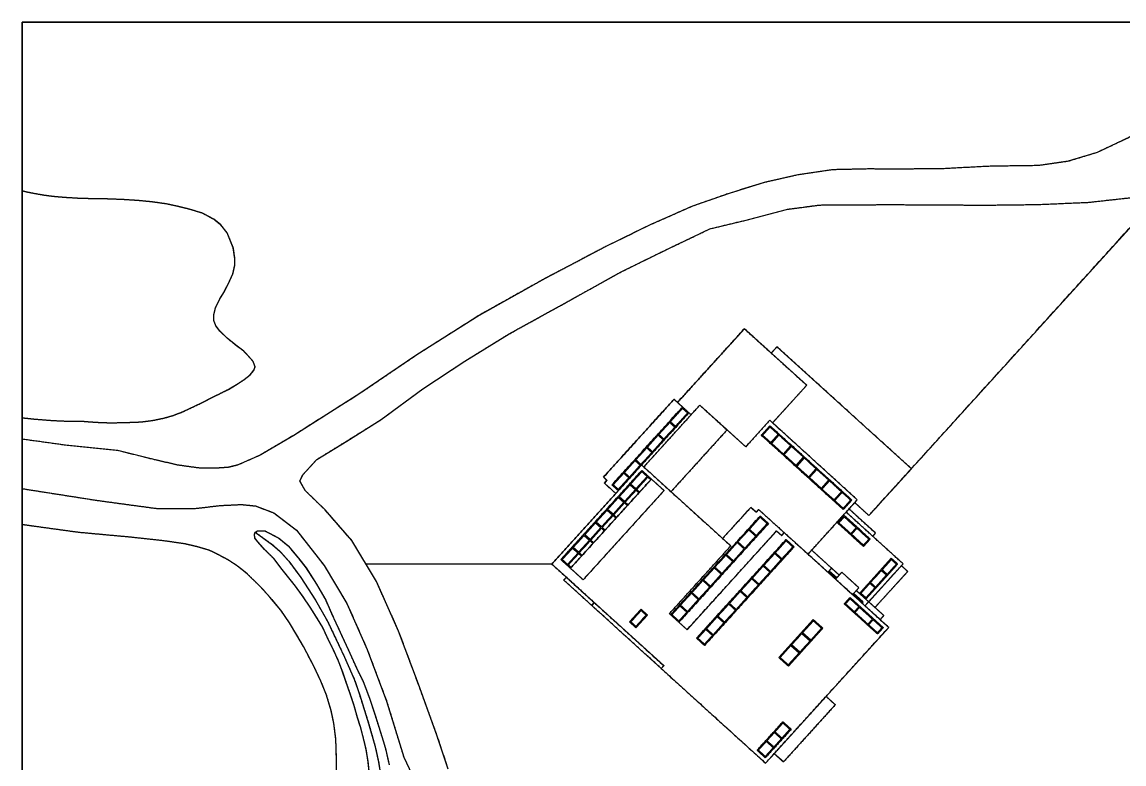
# Model space of a CAD drawing. Header units: millimetres. Extents: x 0 to 210000, y 0 to 148500.
# Drawn here: x 0 to 129015, y 61665 to 148500 of the extents above; entities that cross this region are included whole.
import ezdxf

# ---------------------------------------------------------------- set-up
doc = ezdxf.new("R2010")
doc.units = ezdxf.units.MM
doc.layers.get('0').update_dxf_attribs({"true_color": 0x000000})
for name, color, linetype, true_color in [('Default', 7, 'Continuous', 0x000000), ('단면', 2, 'Continuous', 0xffff00), ('입면', 7, 'Continuous', 0x000000), ('창호', 4, 'Continuous', 0x00ffff)]:
    doc.layers.add(name, color=color, linetype=linetype, true_color=true_color)

msp = doc.modelspace()

# ---------------------------------------------------------------- linework, layer by layer
for p, q in [((99162, 90738), (133318, 128406)), ((62024, 85063), (40265, 85063))]:
    msp.add_line(p, q)
msp.add_lwpolyline([(0, 0), (0, 148500), (210000, 148500), (210000, 0)], close=True)
for points in [[(147056, 148500), (146182, 147428), (144131, 145329), (141081, 142937), (137290, 139840), (133008, 137094), (129469, 134920), (128915, 134659)], [(128915, 134659), (125861, 133224), (122489, 132202), (119014, 131698), (113351, 131620), (107781, 131330), (103271, 131291), (98971, 131302), (94905, 131213), (90686, 130580), (87030, 129751), (82910, 128487), (78506, 126948), (73541, 124765), (68349, 122219), (61178, 118450), (53520, 114171), (46204, 109531), (39567, 105024), (31811, 100124), (27897, 97812), (25287, 96665), (24180, 96385), (22675, 96273), (20932, 96272), (18295, 96635), (15278, 97331), (11197, 98339), (5107, 98968), (0, 99675)], [(128922, 127849), (132196, 128210), (137476, 129132), (141445, 129676), (144637, 129922)], [(0, 102186), (17, 102184), (1329, 102044), (3562, 101866), (5624, 101772), (7225, 101767), (8645, 101658), (10367, 101592), (12496, 101644), (13933, 101699), (15319, 101876), (16681, 102160), (17692, 102452), (18872, 102904), (21028, 103919), (22219, 104546), (23116, 104984), (24159, 105508), (25169, 106107), (26020, 106658), (26711, 107209), (27157, 107744), (27288, 108142), (27072, 108766), (25955, 109995), (25181, 110551), (24066, 111461), (23163, 112333), (22695, 112956), (22457, 113558), (22458, 114239), (22654, 115069), (23176, 116115), (23686, 116969), (24293, 118162), (24691, 119049), (24928, 120083), (24926, 120776), (24738, 122082), (24024, 123818), (23259, 124748), (22439, 125415), (21131, 126125), (19693, 126566), (18364, 126893), (16931, 127208), (15278, 127441), (13591, 127607), (11852, 127720), (9995, 127790), (8342, 127813), (6706, 127856), (4928, 127965), (3644, 128079), (2587, 128216), (1053, 128487), (0, 128724)], [(49908, 61052), (48576, 65031), (46409, 71001), (44088, 77226), (41497, 83008), (38614, 87818), (35473, 91407), (33156, 93660), (32527, 94775), (32870, 95503), (34502, 97292), (38013, 99458), (42059, 101967), (46920, 105552), (51834, 108798), (57024, 112002), (63987, 115845), (70128, 119252), (75644, 121963), (80518, 124294), (84771, 125314), (89499, 126573), (93377, 127085), (98125, 127116), (102050, 127136), (107332, 127094), (113387, 127079), (118703, 127140), (124780, 127392), (128922, 127849)], [(0, 93890), (8703, 92527), (15759, 91570), (20445, 91584), (23193, 91914), (25704, 92031), (27340, 91863), (29483, 91044), (32129, 89035), (35372, 84899), (38046, 80454), (40417, 75058), (42688, 69003), (44703, 62441), (47199, 57148)], [(36820, 60727), (36807, 62363), (36744, 64561), (36508, 66400), (36202, 67899), (35651, 69721), (34998, 71338), (34158, 73091), (32955, 75406), (32182, 76733), (31305, 78174), (30319, 79648), (29022, 81202), (27859, 82460), (26334, 83947), (25241, 84834), (24058, 85584), (22739, 86285), (21920, 86672), (20499, 87093), (19078, 87420), (16862, 87746), (13010, 88176), (6619, 88762), (0, 89672)], [(40674, 60464), (40509, 61975), (40299, 63326), (40008, 64541), (39662, 65881), (39265, 67084), (38903, 68452), (38432, 69859), (37925, 71324), (37495, 72583), (37009, 73798), (36470, 75001), (35892, 76158), (35204, 77622), (34611, 78631), (33716, 80027), (32928, 81206), (32010, 82476), (30445, 84438), (29467, 85708), (28405, 86765), (27610, 87649), (27265, 88108), (27207, 88534), (27306, 88793), (27571, 88947), (28406, 88965), (30078, 88091), (31148, 87207), (32367, 85733), (33247, 84611), (34486, 82711), (35550, 80839), (36247, 79290), (37247, 77077), (38187, 75052), (39148, 72907), (39940, 71307), (40681, 69366), (41366, 67255), (42127, 64871), (42547, 63492), (42981, 61573)], [(27306, 88793), (29330, 87317), (30210, 86539), (31223, 85395), (32647, 83489), (34365, 80827), (35745, 78392), (37743, 74174), (38905, 71570), (39536, 69707), (40578, 66407), (41324, 63811), (41753, 61879), (42067, 59732)]]:
    msp.add_lwpolyline(points)
at = {"layer": 'Default'}
for points in [[(0, 148500), (0, 74250), (0, 0)], [(210000, 148500), (105000, 148500), (0, 148500)], [(128915, 134659), (127388, 133941), (125861, 133224)], [(129469, 134920), (129192, 134789), (128915, 134659)], [(125861, 133224), (124175, 132713), (122489, 132202)], [(113351, 131620), (110566, 131475), (107781, 131330)], [(119014, 131698), (116182, 131659), (113351, 131620)], [(122489, 132202), (120751, 131950), (119014, 131698)], [(90686, 130580), (88858, 130166), (87030, 129751)], [(94905, 131213), (92795, 130897), (90686, 130580)], [(98971, 131302), (96938, 131258), (94905, 131213)], [(87030, 129751), (84970, 129119), (82910, 128487)], [(1053, 128487), (526, 128605), (0, 128724)], [(2587, 128216), (1820, 128351), (1053, 128487)], [(3644, 128079), (3115, 128147), (2587, 128216)], [(4928, 127965), (4286, 128022), (3644, 128079)], [(6706, 127856), (5817, 127910), (4928, 127965)], [(11852, 127720), (10923, 127755), (9995, 127790)], [(82910, 128487), (80708, 127718), (78506, 126948)], [(99162, 90738), (116240, 109572), (133318, 128406)], [(124780, 127392), (126851, 127620), (128922, 127849)], [(128922, 127849), (130559, 128030), (132196, 128210)], [(13591, 127607), (12721, 127663), (11852, 127720)], [(15278, 127441), (14434, 127524), (13591, 127607)], [(16931, 127208), (16104, 127324), (15278, 127441)], [(18364, 126893), (17647, 127050), (16931, 127208)], [(19693, 126566), (19028, 126729), (18364, 126893)], [(21131, 126125), (20412, 126345), (19693, 126566)], [(78506, 126948), (76023, 125857), (73541, 124765)], [(84771, 125314), (87135, 125944), (89499, 126573)], [(89499, 126573), (91438, 126829), (93377, 127085)], [(118703, 127140), (121741, 127266), (124780, 127392)], [(22439, 125415), (21785, 125770), (21131, 126125)], [(23259, 124748), (22849, 125082), (22439, 125415)], [(80518, 124294), (82645, 124804), (84771, 125314)], [(24024, 123818), (23642, 124283), (23259, 124748)], [(73541, 124765), (70945, 123492), (68349, 122219)], [(24738, 122082), (24381, 122950), (24024, 123818)], [(24926, 120776), (24832, 121429), (24738, 122082)], [(68349, 122219), (64764, 120334), (61178, 118450)], [(24691, 119049), (24810, 119566), (24928, 120083)], [(24928, 120083), (24927, 120430), (24926, 120776)], [(24293, 118162), (24492, 118606), (24691, 119049)], [(23686, 116969), (23990, 117565), (24293, 118162)], [(61178, 118450), (57349, 116310), (53520, 114171)], [(22654, 115069), (22915, 115592), (23176, 116115)], [(23176, 116115), (23431, 116542), (23686, 116969)], [(22458, 114239), (22556, 114654), (22654, 115069)], [(22457, 113558), (22458, 113898), (22458, 114239)], [(22695, 112956), (22576, 113257), (22457, 113558)], [(53520, 114171), (49862, 111851), (46204, 109531)], [(23163, 112333), (22929, 112644), (22695, 112956)], [(24066, 111461), (23615, 111897), (23163, 112333)], [(84571, 112608), (80658, 108293), (76745, 103978)], [(76745, 103978), (80658, 108293), (84571, 112608)], [(87719, 109753), (86145, 111181), (84571, 112608)], [(84571, 112608), (88219, 109300), (91867, 105992)], [(25181, 110551), (24624, 111006), (24066, 111461)], [(51834, 108798), (54429, 110400), (57024, 112002)], [(25955, 109995), (25568, 110273), (25181, 110551)], [(27072, 108766), (26514, 109381), (25955, 109995)], [(88391, 110494), (88055, 110124), (87719, 109753)], [(88391, 110494), (88055, 110124), (87719, 109753)], [(104133, 96220), (96262, 103357), (88391, 110494)], [(104133, 96220), (96262, 103357), (88391, 110494)], [(27288, 108142), (27180, 108454), (27072, 108766)], [(46204, 109531), (42886, 107278), (39567, 105024)], [(46920, 105552), (49377, 107175), (51834, 108798)], [(26020, 106658), (26366, 106934), (26711, 107209)], [(26711, 107209), (26934, 107477), (27157, 107744)], [(27157, 107744), (27223, 107943), (27288, 108142)], [(24159, 105508), (24664, 105807), (25169, 106107)], [(25169, 106107), (25595, 106383), (26020, 106658)], [(91867, 105992), (89869, 103788), (87871, 101584)], [(21028, 103919), (21624, 104232), (22219, 104546)], [(39567, 105024), (35689, 102574), (31811, 100124)], [(42059, 101967), (44490, 103760), (46920, 105552)], [(18872, 102904), (19950, 103411), (21028, 103919)], [(76338, 104347), (72206, 99791), (68075, 95235)], [(68075, 95235), (72206, 99791), (76338, 104347)], [(77338, 103440), (73207, 98884), (69075, 94328)], [(69075, 94328), (73207, 98884), (77338, 103440)], [(72796, 96422), (76075, 100038), (79353, 103654)], [(75898, 101703), (76621, 102501), (77345, 103299)], [(76745, 103978), (76541, 104162), (76338, 104347)], [(76338, 104347), (76838, 103894), (77338, 103440)], [(78338, 102533), (77541, 103256), (76745, 103978)], [(77338, 103440), (77708, 103104), (78078, 102769)], [(77345, 103299), (77641, 103030), (77937, 102762)], [(79353, 103654), (80946, 102209), (82539, 100765)], [(0, 102186), (9, 102185), (17, 102184)], [(17, 102184), (673, 102114), (1329, 102044)], [(1329, 102044), (2446, 101955), (3562, 101866)], [(15319, 101876), (16000, 102018), (16681, 102160)], [(16681, 102160), (17187, 102306), (17692, 102452)], [(17692, 102452), (18282, 102678), (18872, 102904)], [(78078, 102769), (73947, 98213), (69816, 93657)], [(77937, 102762), (77214, 101964), (76490, 101166)], [(3562, 101866), (4593, 101819), (5624, 101772)], [(5624, 101772), (6425, 101769), (7225, 101767)], [(7225, 101767), (7935, 101712), (8645, 101658)], [(8645, 101658), (9506, 101625), (10367, 101592)], [(13933, 101699), (14626, 101787), (15319, 101876)], [(74554, 100222), (75192, 100925), (75830, 101629)], [(76423, 101092), (75785, 100388), (75147, 99684)], [(75830, 101629), (76127, 101361), (76423, 101092)], [(76490, 101166), (76194, 101435), (75898, 101703)], [(82539, 100765), (79260, 97149), (75981, 93533)], [(84724, 98784), (83631, 99774), (82539, 100765)], [(87537, 101886), (86131, 100335), (84724, 98784)], [(86561, 100139), (87065, 100695), (87568, 101250)], [(87575, 101109), (87139, 100628), (86702, 100146)], [(97797, 92583), (92667, 97234), (87537, 101886)], [(87568, 101250), (92365, 96901), (97162, 92552)], [(88533, 100241), (88054, 100675), (87575, 101109)], [(5107, 98968), (2554, 99321), (0, 99675)], [(31811, 100124), (29854, 98968), (27897, 97812)], [(73211, 98740), (73849, 99444), (74487, 100148)], [(75080, 99610), (74442, 98906), (73803, 98203)], [(74487, 100148), (74783, 99879), (75080, 99610)], [(75147, 99684), (74851, 99953), (74554, 100222)], [(96154, 91440), (91358, 95790), (86561, 100139)], [(86702, 100146), (87181, 99712), (87660, 99278)], [(87660, 99278), (88097, 99759), (88533, 100241)], [(88607, 100173), (88171, 99692), (87734, 99210)], [(90015, 98897), (89311, 99535), (88607, 100173)], [(11197, 98339), (8152, 98653), (5107, 98968)], [(71867, 97258), (72505, 97962), (73144, 98666)], [(73736, 98129), (73098, 97425), (72460, 96721)], [(73144, 98666), (73440, 98397), (73736, 98129)], [(73803, 98203), (73507, 98471), (73211, 98740)], [(87734, 99210), (88438, 98572), (89142, 97934)], [(89142, 97934), (89578, 98416), (90015, 98897)], [(90089, 98830), (89652, 98348), (89216, 97867)], [(91496, 97554), (90793, 98192), (90089, 98830)], [(27897, 97812), (26592, 97239), (25287, 96665)], [(32870, 95503), (33686, 96398), (34502, 97292)], [(70524, 95777), (71162, 96481), (71800, 97184)], [(71800, 97184), (72096, 96916), (72393, 96647)], [(72460, 96721), (72164, 96990), (71867, 97258)], [(89216, 97867), (89919, 97229), (90623, 96591)], [(90623, 96591), (91060, 97072), (91496, 97554)], [(91571, 97487), (91134, 97005), (90697, 96524)], [(92978, 96210), (92274, 96848), (91571, 97487)], [(20932, 96272), (19613, 96453), (18295, 96635)], [(22675, 96273), (21803, 96272), (20932, 96272)], [(24180, 96385), (23427, 96329), (22675, 96273)], [(25287, 96665), (24733, 96525), (24180, 96385)], [(32527, 94775), (32698, 95139), (32870, 95503)], [(63097, 85576), (67832, 90799), (72568, 96021)], [(69217, 94335), (69837, 95019), (70457, 95703)], [(70457, 95703), (70753, 95434), (71049, 95165)], [(71117, 95240), (70820, 95508), (70524, 95777)], [(72393, 96647), (71755, 95943), (71117, 95240)], [(71251, 94420), (71913, 95150), (72575, 95880)], [(72537, 96657), (77593, 92072), (82649, 87488)], [(72568, 96021), (73125, 95516), (73681, 95012)], [(72575, 95880), (72890, 95595), (73204, 95309)], [(90697, 96524), (91401, 95885), (92105, 95247)], [(92105, 95247), (92541, 95729), (92978, 96210)], [(93052, 96143), (92615, 95662), (92179, 95180)], [(94460, 94867), (93756, 95505), (93052, 96143)], [(99162, 90738), (101647, 93479), (104133, 96220)], [(99162, 90738), (101647, 93479), (104133, 96220)], [(33156, 93660), (32841, 94218), (32527, 94775)], [(64210, 84566), (68946, 89789), (73681, 95012)], [(73681, 95012), (68946, 89789), (64210, 84566)], [(68075, 95235), (68279, 95050), (68483, 94866)], [(68483, 94866), (68279, 95050), (68075, 95235)], [(68483, 94866), (68332, 94699), (68181, 94532)], [(68181, 94532), (68332, 94699), (68483, 94866)], [(68181, 94532), (68847, 93928), (69514, 93323)], [(69514, 93323), (68847, 93928), (68181, 94532)], [(69075, 94328), (69446, 93993), (69816, 93657)], [(69816, 93657), (69446, 93993), (69075, 94328)], [(69809, 93798), (69513, 94067), (69217, 94335)], [(71049, 95165), (70429, 94482), (69809, 93798)], [(69907, 92938), (70545, 93642), (71184, 94346)], [(71184, 94346), (71498, 94060), (71813, 93775)], [(71880, 93849), (71566, 94134), (71251, 94420)], [(73204, 95309), (72542, 94579), (71880, 93849)], [(71955, 93782), (72617, 94512), (73278, 95242)], [(73614, 94938), (72952, 94208), (72290, 93477)], [(73278, 95242), (73446, 95090), (73614, 94938)], [(73681, 95012), (74422, 94340), (75163, 93668)], [(92179, 95180), (92883, 94542), (93586, 93904)], [(93586, 93904), (94023, 94385), (94460, 94867)], [(94534, 94800), (94097, 94318), (93660, 93837)], [(95941, 93523), (95237, 94162), (94534, 94800)], [(0, 93890), (4351, 93209), (8703, 92527)], [(35473, 91407), (34314, 92534), (33156, 93660)], [(69514, 93323), (65769, 89193), (62024, 85063)], [(62024, 85063), (65769, 89193), (69514, 93323)], [(75163, 93668), (70427, 88446), (65692, 83223)], [(69816, 93657), (69665, 93490), (69514, 93323)], [(70537, 92367), (70222, 92653), (69907, 92938)], [(71813, 93775), (71175, 93071), (70537, 92367)], [(70611, 92300), (71249, 93004), (71887, 93708)], [(72223, 93403), (71585, 92700), (70947, 91996)], [(71887, 93708), (72055, 93556), (72223, 93403)], [(72290, 93477), (72122, 93630), (71955, 93782)], [(93660, 93837), (94364, 93199), (95068, 92560)], [(95068, 92560), (95505, 93042), (95941, 93523)], [(96015, 93456), (95579, 92975), (95142, 92493)], [(97021, 92545), (96518, 93000), (96015, 93456)], [(8703, 92527), (12231, 92048), (15759, 91570)], [(20445, 91584), (21819, 91749), (23193, 91914)], [(23193, 91914), (24448, 91973), (25704, 92031)], [(25704, 92031), (26522, 91947), (27340, 91863)], [(27340, 91863), (28411, 91454), (29483, 91044)], [(68564, 91457), (69202, 92160), (69840, 92864)], [(70470, 92293), (69832, 91589), (69194, 90886)], [(69268, 90819), (69906, 91522), (70544, 92226)], [(70880, 91922), (70241, 91218), (69603, 90514)], [(69840, 92864), (70155, 92579), (70470, 92293)], [(70544, 92226), (70712, 92074), (70880, 91922)], [(70947, 91996), (70779, 92148), (70611, 92300)], [(85311, 91690), (83665, 89874), (82019, 88059)], [(85941, 91119), (85626, 91404), (85311, 91690)], [(92022, 86213), (94910, 89398), (97797, 92583)], [(95142, 92493), (95645, 92037), (96147, 91582)], [(96147, 91582), (96584, 92063), (97021, 92545)], [(97162, 92552), (96658, 91996), (96154, 91440)], [(96488, 91138), (96991, 91694), (97495, 92249)], [(97495, 92249), (98329, 91494), (99162, 90738)], [(97495, 92249), (98329, 91494), (99162, 90738)], [(15759, 91570), (18102, 91577), (20445, 91584)], [(29483, 91044), (30806, 90040), (32129, 89035)], [(38614, 87818), (37043, 89613), (35473, 91407)], [(67220, 89975), (67859, 90679), (68497, 91383)], [(69126, 90812), (68488, 90108), (67850, 89404)], [(67924, 89337), (68562, 90041), (69200, 90744)], [(69536, 90440), (68898, 89736), (68260, 89033)], [(68497, 91383), (68812, 91097), (69126, 90812)], [(69194, 90886), (68879, 91171), (68564, 91457)], [(69200, 90744), (69368, 90592), (69536, 90440)], [(69603, 90514), (69435, 90666), (69268, 90819)], [(75944, 79126), (81183, 84904), (86423, 90682)], [(85153, 89133), (85791, 89837), (86429, 90541)], [(86243, 91452), (86092, 91285), (85941, 91119)], [(86243, 91452), (89132, 88832), (92022, 86213)], [(86423, 90682), (86904, 90246), (87386, 89809)], [(86429, 90541), (86837, 90171), (87244, 89802)], [(96185, 90805), (95799, 90379), (95413, 89953)], [(96118, 90731), (95799, 90379), (95480, 90027)], [(95554, 89960), (95873, 90312), (96192, 90664)], [(96266, 90596), (95947, 90244), (95628, 89893)], [(96192, 90664), (96155, 90697), (96118, 90731)], [(99297, 87984), (97741, 89394), (96185, 90805)], [(97674, 89320), (96970, 89958), (96266, 90596)], [(103155, 85093), (99821, 88115), (96488, 91138)], [(103155, 85093), (99821, 88115), (96488, 91138)], [(99935, 88687), (98379, 90098), (96823, 91509)], [(6619, 88762), (3309, 89217), (0, 89672)], [(32129, 89035), (33750, 86967), (35372, 84899)], [(65877, 88493), (66515, 89197), (67153, 89901)], [(67783, 89330), (67145, 88626), (66507, 87922)], [(66581, 87855), (67219, 88559), (67857, 89263)], [(67153, 89901), (67468, 89616), (67783, 89330)], [(67850, 89404), (67535, 89690), (67220, 89975)], [(67857, 89263), (68025, 89111), (68193, 88959)], [(68260, 89033), (68092, 89185), (67924, 89337)], [(87386, 89809), (82146, 84031), (76907, 78252)], [(83810, 87652), (84448, 88356), (85086, 89059)], [(85086, 89059), (85493, 88690), (85901, 88320)], [(85968, 88394), (85561, 88764), (85153, 89133)], [(87244, 89802), (86606, 89098), (85968, 88394)], [(95413, 89953), (96969, 88542), (98524, 87132)], [(95480, 90027), (95517, 89993), (95554, 89960)], [(95628, 89893), (96332, 89254), (97036, 88616)], [(97036, 88616), (97355, 88968), (97674, 89320)], [(97110, 88549), (97429, 88901), (97748, 89253)], [(97748, 89253), (98452, 88615), (99155, 87977)], [(13010, 88176), (9814, 88469), (6619, 88762)], [(16862, 87746), (14936, 87961), (13010, 88176)], [(19078, 87420), (17970, 87583), (16862, 87746)], [(27207, 88534), (27257, 88664), (27306, 88793)], [(27265, 88108), (27236, 88321), (27207, 88534)], [(27610, 87649), (27437, 87879), (27265, 88108)], [(27306, 88793), (27439, 88870), (27571, 88947)], [(27306, 88793), (28318, 88055), (29330, 87317)], [(27571, 88947), (27988, 88956), (28406, 88965)], [(28406, 88965), (29242, 88528), (30078, 88091)], [(30078, 88091), (30613, 87649), (31148, 87207)], [(41497, 83008), (40055, 85413), (38614, 87818)], [(64534, 87012), (65172, 87716), (65810, 88419)], [(66440, 87848), (65801, 87145), (65163, 86441)], [(65237, 86374), (65875, 87077), (66514, 87781)], [(65810, 88419), (66125, 88134), (66440, 87848)], [(66507, 87922), (66192, 88208), (65877, 88493)], [(66514, 87781), (66681, 87629), (66849, 87477)], [(66916, 87551), (66749, 87703), (66581, 87855)], [(68193, 88959), (67554, 88255), (66916, 87551)], [(77870, 77379), (83109, 83157), (88349, 88936)], [(78981, 76372), (84220, 82150), (89460, 87928)], [(85901, 88320), (85263, 87617), (84625, 86913)], [(88190, 86379), (88829, 87083), (89467, 87787)], [(88349, 88936), (88645, 88667), (88941, 88398)], [(88941, 88398), (89092, 88565), (89244, 88732)], [(89460, 87928), (89923, 87508), (90386, 87088)], [(89467, 87787), (89856, 87434), (90245, 87082)], [(98517, 87273), (97814, 87911), (97110, 88549)], [(99155, 87977), (98836, 87625), (98517, 87273)], [(98524, 87132), (98911, 87558), (99297, 87984)], [(99599, 88317), (99767, 88502), (99935, 88687)], [(20499, 87093), (19788, 87256), (19078, 87420)], [(21920, 86672), (21209, 86882), (20499, 87093)], [(22739, 86285), (22329, 86478), (21920, 86672)], [(28405, 86765), (28007, 87207), (27610, 87649)], [(29467, 85708), (28936, 86237), (28405, 86765)], [(29330, 87317), (29770, 86928), (30210, 86539)], [(30210, 86539), (30717, 85967), (31223, 85395)], [(31148, 87207), (31757, 86470), (32367, 85733)], [(63238, 85583), (63852, 86260), (64466, 86938)], [(64466, 86938), (64781, 86652), (65096, 86367)], [(65163, 86441), (64848, 86726), (64534, 87012)], [(66849, 87477), (66211, 86773), (65573, 86069)], [(75795, 79260), (79389, 83223), (82982, 87186)], [(90386, 87088), (85146, 81310), (79907, 75532)], [(82466, 86170), (83104, 86874), (83743, 87578)], [(82982, 87186), (82815, 87337), (82649, 87488)], [(84557, 86839), (83919, 86135), (83281, 85431)], [(83743, 87578), (84150, 87208), (84557, 86839)], [(84625, 86913), (84217, 87282), (83810, 87652)], [(90245, 87082), (89606, 86378), (88968, 85674)], [(92022, 86213), (92239, 86453), (92457, 86693)], [(92457, 86693), (93624, 85635), (94791, 84577)], [(24058, 85584), (23398, 85934), (22739, 86285)], [(25241, 84834), (24649, 85209), (24058, 85584)], [(31223, 85395), (31935, 84442), (32647, 83489)], [(32367, 85733), (32807, 85172), (33247, 84611)], [(64210, 84566), (63653, 85071), (63097, 85576)], [(63867, 85012), (63553, 85297), (63238, 85583)], [(65096, 86367), (64482, 85689), (63867, 85012)], [(63942, 84945), (64556, 85622), (65170, 86300)], [(65506, 85995), (64891, 85318), (64277, 84640)], [(65170, 86300), (65338, 86147), (65506, 85995)], [(65573, 86069), (65405, 86222), (65237, 86374)], [(81123, 84689), (81761, 85392), (82399, 86096)], [(83214, 85357), (82576, 84653), (81938, 83950)], [(82399, 86096), (82807, 85727), (83214, 85357)], [(83281, 85431), (82874, 85801), (82466, 86170)], [(86847, 84898), (87485, 85601), (88123, 86305)], [(88901, 85600), (88263, 84896), (87625, 84192)], [(88123, 86305), (88512, 85953), (88901, 85600)], [(88968, 85674), (88579, 86027), (88190, 86379)], [(101467, 77648), (96744, 81931), (92022, 86213)], [(94355, 84097), (93188, 85155), (92022, 86213)], [(101778, 85733), (99914, 83678), (98050, 81622)], [(100699, 84393), (101242, 84993), (101785, 85592)], [(102519, 85062), (102149, 85397), (101778, 85733)], [(101785, 85592), (102082, 85323), (102378, 85055)], [(26334, 83947), (25787, 84391), (25241, 84834)], [(27859, 82460), (27096, 83204), (26334, 83947)], [(33247, 84611), (33866, 83661), (34486, 82711)], [(35372, 84899), (36709, 82677), (38046, 80454)], [(62024, 85063), (51145, 85063), (40265, 85063)], [(62024, 85063), (68580, 79119), (75137, 73174)], [(63731, 83516), (62878, 84289), (62024, 85063)], [(64277, 84640), (64109, 84793), (63942, 84945)], [(65692, 83223), (64951, 83895), (64210, 84566)], [(79779, 83207), (80418, 83911), (81056, 84614)], [(81871, 83876), (81232, 83172), (80594, 82468)], [(81056, 84614), (81463, 84245), (81871, 83876)], [(81938, 83950), (81530, 84319), (81123, 84689)], [(85504, 83416), (86142, 84120), (86780, 84824)], [(87558, 84118), (86920, 83415), (86281, 82711)], [(86780, 84824), (87169, 84471), (87558, 84118)], [(87625, 84192), (87236, 84545), (86847, 84898)], [(94791, 84577), (94573, 84337), (94355, 84097)], [(94429, 84030), (94471, 84075), (94512, 84121)], [(94429, 84030), (94471, 84075), (94512, 84121)], [(94651, 83828), (94540, 83929), (94429, 84030)], [(94651, 83828), (94540, 83929), (94429, 84030)], [(95378, 83438), (94933, 83841), (94489, 84244)], [(94512, 84121), (94623, 84021), (94735, 83920)], [(94512, 84121), (94623, 84021), (94735, 83920)], [(94735, 83920), (94693, 83874), (94651, 83828)], [(94735, 83920), (94693, 83874), (94651, 83828)], [(95680, 83771), (95235, 84174), (94791, 84577)], [(95983, 84106), (95613, 83698), (95244, 83291)], [(97983, 82292), (96983, 83199), (95983, 84106)], [(98689, 80167), (100922, 82630), (103155, 85093)], [(98791, 80950), (100655, 83006), (102519, 85062)], [(99125, 80648), (101140, 82870), (103155, 85093)], [(99338, 82893), (99985, 83606), (100631, 84319)], [(99865, 79976), (101780, 82087), (103694, 84199)], [(100631, 84319), (100928, 84051), (101224, 83782)], [(101291, 83856), (100995, 84125), (100699, 84393)], [(102378, 85055), (101835, 84455), (101291, 83856)], [(103694, 84199), (103324, 84535), (102953, 84870)], [(32647, 83489), (33506, 82158), (34365, 80827)], [(34486, 82711), (35018, 81775), (35550, 80839)], [(44088, 77226), (42792, 80117), (41497, 83008)], [(63429, 83182), (63580, 83349), (63731, 83516)], [(66701, 80215), (65065, 81699), (63429, 83182)], [(63731, 83516), (65367, 82032), (67003, 80549)], [(78436, 81725), (79074, 82429), (79712, 83133)], [(79712, 83133), (80120, 82763), (80527, 82394)], [(80594, 82468), (80187, 82838), (79779, 83207)], [(84160, 81935), (84798, 82638), (85436, 83342)], [(86214, 82637), (85576, 81933), (84938, 81229)], [(85436, 83342), (85825, 82989), (86214, 82637)], [(86281, 82711), (85892, 83063), (85504, 83416)], [(94725, 83761), (94767, 83807), (94809, 83853)], [(95244, 83291), (94985, 83526), (94725, 83761)], [(94809, 83853), (95068, 83618), (95327, 83382)], [(95327, 83382), (95286, 83337), (95244, 83291)], [(95244, 83291), (96244, 82384), (97244, 81477)], [(98192, 81629), (98731, 82224), (99271, 82819)], [(99271, 82819), (99567, 82551), (99864, 82282)], [(99931, 82356), (99635, 82625), (99338, 82893)], [(101224, 83782), (100577, 83069), (99931, 82356)], [(29022, 81202), (28440, 81831), (27859, 82460)], [(32928, 81206), (32469, 81841), (32010, 82476)], [(77092, 80244), (77731, 80947), (78369, 81651)], [(78369, 81651), (78776, 81282), (79184, 80912)], [(79251, 80986), (78843, 81356), (78436, 81725)], [(80527, 82394), (79889, 81690), (79251, 80986)], [(82817, 80453), (83455, 81157), (84093, 81860)], [(84093, 81860), (84482, 81508), (84871, 81155)], [(84938, 81229), (84549, 81582), (84160, 81935)], [(97244, 81477), (97614, 81885), (97983, 82292)], [(97327, 81569), (97302, 81541), (97277, 81513)], [(97277, 81513), (97629, 81194), (97981, 80875)], [(97277, 81513), (97462, 81345), (97647, 81177)], [(97698, 81233), (97513, 81401), (97327, 81569)], [(98489, 80617), (97933, 81121), (97378, 81624)], [(99125, 80648), (98402, 81303), (97680, 81958)], [(98050, 81622), (98421, 81286), (98791, 80950)], [(98784, 81091), (98488, 81360), (98192, 81629)], [(99864, 82282), (99324, 81687), (98784, 81091)], [(30319, 79648), (29670, 80425), (29022, 81202)], [(33716, 80027), (33322, 80617), (32928, 81206)], [(34611, 78631), (34163, 79329), (33716, 80027)], [(34365, 80827), (35055, 79609), (35745, 78392)], [(38046, 80454), (39231, 77756), (40417, 75058)], [(66701, 80215), (66852, 80382), (67003, 80549)], [(67003, 80549), (66852, 80382), (66701, 80215)], [(74834, 72840), (70768, 76528), (66701, 80215)], [(67003, 80549), (71070, 76861), (75137, 73174)], [(76085, 79133), (76555, 79651), (77025, 80170)], [(77025, 80170), (77433, 79800), (77840, 79431)], [(77907, 79505), (77500, 79874), (77092, 80244)], [(79184, 80912), (78546, 80209), (77907, 79505)], [(81473, 78971), (82111, 79675), (82750, 80379)], [(82750, 80379), (83138, 80026), (83527, 79674)], [(83595, 79748), (83206, 80100), (82817, 80453)], [(84871, 81155), (84233, 80451), (83595, 79748)], [(96270, 80403), (96606, 80773), (96942, 81144)], [(100159, 76876), (98215, 78640), (96270, 80403)], [(96411, 80410), (96680, 80706), (96949, 81002)], [(97449, 79469), (96930, 79940), (96411, 80410)], [(96942, 81144), (98887, 79380), (100831, 77617)], [(96949, 81002), (97467, 80532), (97986, 80062)], [(97986, 80062), (97717, 79766), (97449, 79469)], [(97523, 79402), (97791, 79699), (98060, 79995)], [(97647, 81177), (97673, 81205), (97698, 81233)], [(97772, 81166), (97747, 81138), (97721, 81110)], [(98364, 80628), (98068, 80897), (97772, 81166)], [(97981, 80875), (97964, 80857), (97948, 80839)], [(98060, 79995), (98819, 79306), (99579, 78618)], [(98281, 80537), (98323, 80583), (98364, 80628)], [(98355, 80470), (98422, 80543), (98489, 80617)], [(98689, 80167), (98907, 80408), (99125, 80648)], [(101467, 77648), (100078, 78908), (98689, 80167)], [(99125, 80648), (99495, 80312), (99865, 79976)], [(100902, 79036), (100014, 79842), (99125, 80648)], [(31305, 78174), (30812, 78911), (30319, 79648)], [(71134, 78288), (71806, 79029), (72478, 79769)], [(71276, 78295), (71880, 78961), (72485, 79628)], [(73077, 79091), (72473, 78424), (71868, 77757)], [(73219, 79098), (72547, 78357), (71875, 77616)], [(72478, 79769), (72848, 79434), (73219, 79098)], [(72485, 79628), (72781, 79359), (73077, 79091)], [(77870, 77379), (76833, 78320), (75795, 79260)], [(76907, 78252), (76425, 78689), (75944, 79126)], [(76900, 78394), (76492, 78763), (76085, 79133)], [(77840, 79431), (77370, 78912), (76900, 78394)], [(80130, 77490), (80768, 78193), (81406, 78897)], [(81406, 78897), (81795, 78545), (82184, 78192)], [(82251, 78266), (81862, 78619), (81473, 78971)], [(83527, 79674), (82889, 78970), (82251, 78266)], [(99041, 78025), (98282, 78714), (97523, 79402)], [(100467, 78555), (100685, 78795), (100902, 79036)], [(32182, 76733), (31743, 77454), (31305, 78174)], [(35204, 77622), (34907, 78127), (34611, 78631)], [(35892, 76158), (35548, 76890), (35204, 77622)], [(35745, 78392), (36744, 76283), (37743, 74174)], [(71875, 77616), (71505, 77952), (71134, 78288)], [(71868, 77757), (71572, 78026), (71276, 78295)], [(79122, 76378), (79592, 76897), (80063, 77416)], [(80063, 77416), (80452, 77063), (80840, 76710)], [(80908, 76784), (80519, 77137), (80130, 77490)], [(82184, 78192), (81546, 77488), (80908, 76784)], [(87058, 61757), (94262, 69703), (101467, 77648)], [(87058, 61757), (94262, 69703), (101467, 77648)], [(88613, 74117), (90628, 76339), (92644, 78562)], [(93755, 77554), (91740, 75332), (89724, 73109)], [(91374, 77013), (92012, 77717), (92650, 78421)], [(93613, 77547), (92975, 76844), (92337, 76140)], [(92644, 78562), (93199, 78058), (93755, 77554)], [(92650, 78421), (93132, 77984), (93613, 77547)], [(99579, 78618), (99310, 78322), (99041, 78025)], [(99115, 77958), (99384, 78254), (99653, 78551)], [(100153, 77018), (99634, 77488), (99115, 77958)], [(99653, 78551), (100171, 78080), (100690, 77610)], [(100690, 77610), (100421, 77314), (100153, 77018)], [(100831, 77617), (100495, 77247), (100159, 76876)], [(32955, 75406), (32568, 76070), (32182, 76733)], [(36470, 75001), (36181, 75580), (35892, 76158)], [(79907, 75532), (79444, 75952), (78981, 76372)], [(79900, 75673), (79511, 76026), (79122, 76378)], [(80840, 76710), (80370, 76192), (79900, 75673)], [(90098, 75606), (90702, 76272), (91307, 76939)], [(91307, 76939), (91788, 76502), (92270, 76066)], [(92337, 76140), (91856, 76576), (91374, 77013)], [(34158, 73091), (33557, 74249), (32955, 75406)], [(37009, 73798), (36739, 74400), (36470, 75001)], [(40417, 75058), (41552, 72031), (42688, 69003)], [(88754, 74124), (89393, 74828), (90031, 75531)], [(90031, 75531), (90512, 75095), (90994, 74658)], [(91061, 74732), (90579, 75169), (90098, 75606)], [(92270, 76066), (91665, 75399), (91061, 74732)], [(37495, 72583), (37252, 73191), (37009, 73798)], [(37743, 74174), (38324, 72872), (38905, 71570)], [(89724, 73109), (89169, 73613), (88613, 74117)], [(89717, 73251), (89236, 73687), (88754, 74124)], [(90994, 74658), (90356, 73954), (89717, 73251)], [(34998, 71338), (34578, 72215), (34158, 73091)], [(39148, 72907), (39544, 72107), (39940, 71307)], [(75137, 73174), (74985, 73007), (74834, 72840)], [(75137, 73174), (74985, 73007), (74834, 72840)], [(74834, 72840), (80946, 67299), (87058, 61757)], [(74834, 72840), (80946, 67299), (87058, 61757)], [(35651, 69721), (35325, 70530), (34998, 71338)], [(38905, 71570), (39221, 70639), (39536, 69707)], [(39940, 71307), (40311, 70337), (40681, 69366)], [(36202, 67899), (35927, 68810), (35651, 69721)], [(39536, 69707), (40057, 68057), (40578, 66407)], [(39265, 67084), (39084, 67768), (38903, 68452)], [(42688, 69003), (43696, 65722), (44703, 62441)], [(88065, 62868), (91105, 66220), (94144, 69573)], [(95218, 68599), (92179, 65246), (89139, 61894)], [(94144, 69573), (94681, 69086), (95218, 68599)], [(36508, 66400), (36355, 67150), (36202, 67899)], [(36744, 64561), (36626, 65481), (36508, 66400)], [(39662, 65881), (39464, 66483), (39265, 67084)], [(40008, 64541), (39835, 65211), (39662, 65881)], [(40578, 66407), (40951, 65109), (41324, 63811)], [(86063, 63266), (87575, 64933), (89087, 66601)], [(88153, 65422), (88624, 65941), (89094, 66459)], [(89087, 66601), (89569, 66164), (90050, 65727)], [(89094, 66459), (89501, 66090), (89909, 65720)], [(36807, 62363), (36776, 63462), (36744, 64561)], [(40299, 63326), (40154, 63934), (40008, 64541)], [(49908, 61052), (49242, 63042), (48576, 65031)], [(90050, 65727), (88538, 64060), (87026, 62393)], [(87212, 64384), (87649, 64866), (88086, 65348)], [(88901, 64609), (88464, 64127), (88027, 63645)], [(88086, 65348), (88494, 64979), (88901, 64609)], [(88968, 64683), (88561, 65053), (88153, 65422)], [(89909, 65720), (89439, 65202), (88968, 64683)], [(40509, 61975), (40404, 62651), (40299, 63326)], [(41324, 63811), (41539, 62845), (41753, 61879)], [(42547, 63492), (42764, 62533), (42981, 61573)], [(87026, 62393), (86545, 62829), (86063, 63266)], [(86205, 63273), (86675, 63791), (87145, 64310)], [(87020, 62534), (86612, 62903), (86205, 63273)], [(87960, 63571), (87490, 63053), (87020, 62534)], [(87145, 64310), (87553, 63941), (87960, 63571)], [(88027, 63645), (87620, 64015), (87212, 64384)], [(40674, 60464), (40592, 61220), (40509, 61975)], [(44703, 62441), (45951, 59795), (47199, 57148)], [(89139, 61894), (88602, 62381), (88065, 62868)]]:
    msp.add_open_spline(points, degree=2, dxfattribs=at)
for points, knots in [([(107781, 131330), (105526, 131310), (103271, 131291), (101121, 131297), (98971, 131302)], [5, 5, 5, 6, 6, 7, 7, 7]), ([(9995, 127790), (9168, 127801), (8342, 127813), (7524, 127834), (6706, 127856)], [49, 49, 49, 50, 50, 51, 51, 51]), ([(93377, 127085), (95751, 127101), (98125, 127116), (100087, 127126), (102050, 127136), (104691, 127115), (107332, 127094), (110359, 127086), (113387, 127079), (116045, 127109), (118703, 127140)], [36, 36, 36, 37, 37, 38, 38, 39, 39, 40, 40, 41, 41, 41]), ([(70128, 119252), (72886, 120607), (75644, 121963), (78081, 123128), (80518, 124294)], [31, 31, 31, 32, 32, 33, 33, 33]), ([(57024, 112002), (60506, 113923), (63987, 115845), (67058, 117548), (70128, 119252)], [29, 29, 29, 30, 30, 31, 31, 31]), ([(22219, 104546), (22668, 104765), (23116, 104984), (23638, 105246), (24159, 105508)], [15, 15, 15, 16, 16, 17, 17, 17]), ([(34502, 97292), (36257, 98375), (38013, 99458), (40036, 100713), (42059, 101967)], [24, 24, 24, 25, 25, 26, 26, 26]), ([(10367, 101592), (11432, 101618), (12496, 101644), (13215, 101671), (13933, 101699)], [7, 7, 7, 8, 8, 9, 9, 9]), ([(18295, 96635), (16786, 96983), (15278, 97331), (13237, 97835), (11197, 98339)], [25, 25, 25, 26, 26, 27, 27, 27]), ([(32010, 82476), (31227, 83457), (30445, 84438), (29956, 85073), (29467, 85708)], [47, 47, 47, 48, 48, 49, 49, 49]), ([(35550, 80839), (35898, 80065), (36247, 79290), (36747, 78184), (37247, 77077), (37717, 76065), (38187, 75052), (38668, 73980), (39148, 72907)], [62, 62, 62, 63, 63, 64, 64, 65, 65, 66, 66, 66]), ([(48576, 65031), (47493, 68016), (46409, 71001), (45249, 74114), (44088, 77226)], [15, 15, 15, 16, 16, 17, 17, 17]), ([(38903, 68452), (38668, 69156), (38432, 69859), (38179, 70592), (37925, 71324), (37710, 71954), (37495, 72583)], [36, 36, 36, 37, 37, 38, 38, 39, 39, 39]), ([(40681, 69366), (41024, 68311), (41366, 67255), (41747, 66063), (42127, 64871), (42337, 64182), (42547, 63492)], [68, 68, 68, 69, 69, 70, 70, 71, 71, 71]), ([(36863, 58955), (36842, 59841), (36820, 60727), (36814, 61545), (36807, 62363)], [30, 30, 30, 31, 31, 32, 32, 32]), ([(41753, 61879), (41910, 60805), (42067, 59732), (42407, 57149), (42746, 54565)], [12, 12, 12, 13, 13, 14, 14, 14])]:
    msp.add_open_spline(points, degree=2, knots=knots, dxfattribs=at)
at = {"layer": '단면'}
for p, q in [((84571, 112608), (76745, 103978)), ((87719, 109753), (84571, 112608)), ((88391, 110494), (87719, 109753)), ((104133, 96220), (88391, 110494)), ((76338, 104347), (68075, 95235)), ((76745, 103978), (76338, 104347)), ((99162, 90738), (104133, 96220)), ((68075, 95235), (68483, 94866)), ((68483, 94866), (68181, 94532)), ((68181, 94532), (69514, 93323)), ((69514, 93323), (62024, 85063)), ((96488, 91138), (97495, 92249)), ((97495, 92249), (99162, 90738)), ((103155, 85093), (96488, 91138)), ((62024, 85063), (75137, 73174)), ((98689, 80167), (103155, 85093)), ((101467, 77648), (98689, 80167)), ((87058, 61757), (101467, 77648)), ((75137, 73174), (74834, 72840)), ((74834, 72840), (87058, 61757))]:
    msp.add_line(p, q, dxfattribs=at)
at = {"layer": '입면'}
for p, q in [((76745, 103978), (84571, 112608)), ((84571, 112608), (91867, 105992)), ((88391, 110494), (87719, 109753)), ((104133, 96220), (88391, 110494)), ((91867, 105992), (87871, 101584)), ((72796, 96422), (79353, 103654)), ((78338, 102533), (76745, 103978)), ((79353, 103654), (82539, 100765)), ((82539, 100765), (75981, 93533)), ((84724, 98784), (82539, 100765)), ((87537, 101886), (84724, 98784)), ((97797, 92583), (87537, 101886)), ((72537, 96657), (82649, 87488)), ((99162, 90738), (104133, 96220)), ((62024, 85063), (69514, 93323)), ((85311, 91690), (82019, 88059)), ((85941, 91119), (85311, 91690)), ((92022, 86213), (97797, 92583)), ((97495, 92249), (99162, 90738)), ((86243, 91452), (85941, 91119)), ((86243, 91452), (92022, 86213)), ((103155, 85093), (96488, 91138)), ((99935, 88687), (96823, 91509)), ((77870, 77379), (88349, 88936)), ((88349, 88936), (88941, 88398)), ((88941, 88398), (89244, 88732)), ((99599, 88317), (99935, 88687)), ((75795, 79260), (82982, 87186)), ((82982, 87186), (82649, 87488)), ((101467, 77648), (92022, 86213)), ((63731, 83516), (62024, 85063)), ((95378, 83438), (94489, 84244)), ((95680, 83771), (94791, 84577)), ((99125, 80648), (103155, 85093)), ((99865, 79976), (103694, 84199)), ((103694, 84199), (102953, 84870)), ((98489, 80617), (97378, 81624)), ((99125, 80648), (97680, 81958)), ((98355, 80470), (98489, 80617)), ((98689, 80167), (99125, 80648)), ((99125, 80648), (99865, 79976)), ((77870, 77379), (75795, 79260)), ((87058, 61757), (101467, 77648)), ((74834, 72840), (87058, 61757))]:
    msp.add_line(p, q, dxfattribs=at)
for points in [[(68483, 94866), (68075, 95235), (76338, 104347), (77338, 103440), (69075, 94328)], [(69075, 94328), (69816, 93657), (69514, 93323), (68181, 94532), (68483, 94866)], [(97277, 81513), (97981, 80875), (97948, 80839)], [(100467, 78555), (100902, 79036), (99125, 80648)]]:
    msp.add_lwpolyline(points, dxfattribs=at)
for points in [[(69075, 94328), (77338, 103440), (78078, 102769), (69816, 93657)], [(86561, 100139), (87568, 101250), (97162, 92552), (96154, 91440)], [(63097, 85576), (72568, 96021), (73681, 95012), (64210, 84566)], [(64210, 84566), (73681, 95012), (75163, 93668), (65692, 83223)], [(75944, 79126), (86423, 90682), (87386, 89809), (76907, 78252)], [(98524, 87132), (99297, 87984), (96185, 90805), (95413, 89953)], [(78981, 76372), (89460, 87928), (90386, 87088), (79907, 75532)], [(92022, 86213), (92457, 86693), (94791, 84577), (94355, 84097)], [(101778, 85733), (98050, 81622), (98791, 80950), (102519, 85062)], [(97244, 81477), (97983, 82292), (95983, 84106), (95244, 83291)], [(63429, 83182), (63731, 83516), (67003, 80549), (66701, 80215)], [(66701, 80215), (67003, 80549), (75137, 73174), (74834, 72840)], [(96270, 80403), (96942, 81144), (100831, 77617), (100159, 76876)], [(71134, 78288), (72478, 79769), (73219, 79098), (71875, 77616)], [(88613, 74117), (92644, 78562), (93755, 77554), (89724, 73109)], [(88065, 62868), (94144, 69573), (95218, 68599), (89139, 61894)], [(86063, 63266), (89087, 66601), (90050, 65727), (87026, 62393)]]:
    msp.add_lwpolyline(points, close=True, dxfattribs=at)
at = {"layer": '창호'}
for points in [[(75898, 101703), (77345, 103299), (77937, 102762), (76490, 101166)], [(74554, 100222), (75830, 101629), (76423, 101092), (75147, 99684)], [(87660, 99278), (88533, 100241), (87575, 101109), (86702, 100146)], [(73211, 98740), (74487, 100148), (75080, 99610), (73803, 98203)], [(89142, 97934), (90015, 98897), (88607, 100173), (87734, 99210)], [(71867, 97258), (73144, 98666), (73736, 98129), (72460, 96721)], [(90623, 96591), (91496, 97554), (90089, 98830), (89216, 97867)], [(70524, 95777), (71800, 97184), (72393, 96647), (71117, 95240)], [(92105, 95247), (92978, 96210), (91571, 97487), (90697, 96524)], [(69217, 94335), (70457, 95703), (71049, 95165), (69809, 93798)], [(71251, 94420), (72575, 95880), (73204, 95309), (71880, 93849)], [(93586, 93904), (94460, 94867), (93052, 96143), (92179, 95180)], [(69907, 92938), (71184, 94346), (71813, 93775), (70537, 92367)], [(71955, 93782), (73278, 95242), (73614, 94938), (72290, 93477)], [(95068, 92560), (95941, 93523), (94534, 94800), (93660, 93837)], [(70611, 92300), (71887, 93708), (72223, 93403), (70947, 91996)], [(96147, 91582), (97021, 92545), (96015, 93456), (95142, 92493)], [(68564, 91457), (69840, 92864), (70470, 92293), (69194, 90886)], [(69268, 90819), (70544, 92226), (70880, 91922), (69603, 90514)], [(67220, 89975), (68497, 91383), (69126, 90812), (67850, 89404)], [(67924, 89337), (69200, 90744), (69536, 90440), (68260, 89033)], [(85153, 89133), (86429, 90541), (87244, 89802), (85968, 88394)], [(95554, 89960), (96192, 90664), (96118, 90731), (95480, 90027)], [(97036, 88616), (97674, 89320), (96266, 90596), (95628, 89893)], [(65877, 88493), (67153, 89901), (67783, 89330), (66507, 87922)], [(66581, 87855), (67857, 89263), (68193, 88959), (66916, 87551)], [(83810, 87652), (85086, 89059), (85901, 88320), (84625, 86913)], [(97110, 88549), (97748, 89253), (99155, 87977), (98517, 87273)], [(64534, 87012), (65810, 88419), (66440, 87848), (65163, 86441)], [(65237, 86374), (66514, 87781), (66849, 87477), (65573, 86069)], [(88190, 86379), (89467, 87787), (90245, 87082), (88968, 85674)], [(63238, 85583), (64466, 86938), (65096, 86367), (63867, 85012)], [(82466, 86170), (83743, 87578), (84557, 86839), (83281, 85431)], [(63942, 84945), (65170, 86300), (65506, 85995), (64277, 84640)], [(81123, 84689), (82399, 86096), (83214, 85357), (81938, 83950)], [(86847, 84898), (88123, 86305), (88901, 85600), (87625, 84192)], [(100699, 84393), (101785, 85592), (102378, 85055), (101291, 83856)], [(79779, 83207), (81056, 84614), (81871, 83876), (80594, 82468)], [(85504, 83416), (86780, 84824), (87558, 84118), (86281, 82711)], [(94429, 84030), (94512, 84121), (94735, 83920), (94651, 83828)], [(94429, 84030), (94512, 84121), (94735, 83920), (94651, 83828)], [(99338, 82893), (100631, 84319), (101224, 83782), (99931, 82356)], [(78436, 81725), (79712, 83133), (80527, 82394), (79251, 80986)], [(84160, 81935), (85436, 83342), (86214, 82637), (84938, 81229)], [(94725, 83761), (94809, 83853), (95327, 83382), (95244, 83291)], [(98192, 81629), (99271, 82819), (99864, 82282), (98784, 81091)], [(77092, 80244), (78369, 81651), (79184, 80912), (77907, 79505)], [(82817, 80453), (84093, 81860), (84871, 81155), (83595, 79748)], [(97647, 81177), (97698, 81233), (97327, 81569), (97277, 81513)], [(76085, 79133), (77025, 80170), (77840, 79431), (76900, 78394)], [(81473, 78971), (82750, 80379), (83527, 79674), (82251, 78266)], [(96411, 80410), (96949, 81002), (97986, 80062), (97449, 79469)], [(97523, 79402), (98060, 79995), (99579, 78618), (99041, 78025)], [(71276, 78295), (72485, 79628), (73077, 79091), (71868, 77757)], [(80130, 77490), (81406, 78897), (82184, 78192), (80908, 76784)], [(79122, 76378), (80063, 77416), (80840, 76710), (79900, 75673)], [(91374, 77013), (92650, 78421), (93613, 77547), (92337, 76140)], [(99115, 77958), (99653, 78551), (100690, 77610), (100153, 77018)], [(90098, 75606), (91307, 76939), (92270, 76066), (91061, 74732)], [(88754, 74124), (90031, 75531), (90994, 74658), (89717, 73251)], [(88153, 65422), (89094, 66459), (89909, 65720), (88968, 64683)], [(87212, 64384), (88086, 65348), (88901, 64609), (88027, 63645)], [(86205, 63273), (87145, 64310), (87960, 63571), (87020, 62534)]]:
    msp.add_lwpolyline(points, close=True, dxfattribs=at)
msp.add_lwpolyline([(98281, 80537), (98364, 80628), (97772, 81166), (97721, 81110)], dxfattribs=at)

doc.saveas('drawing.dxf')
